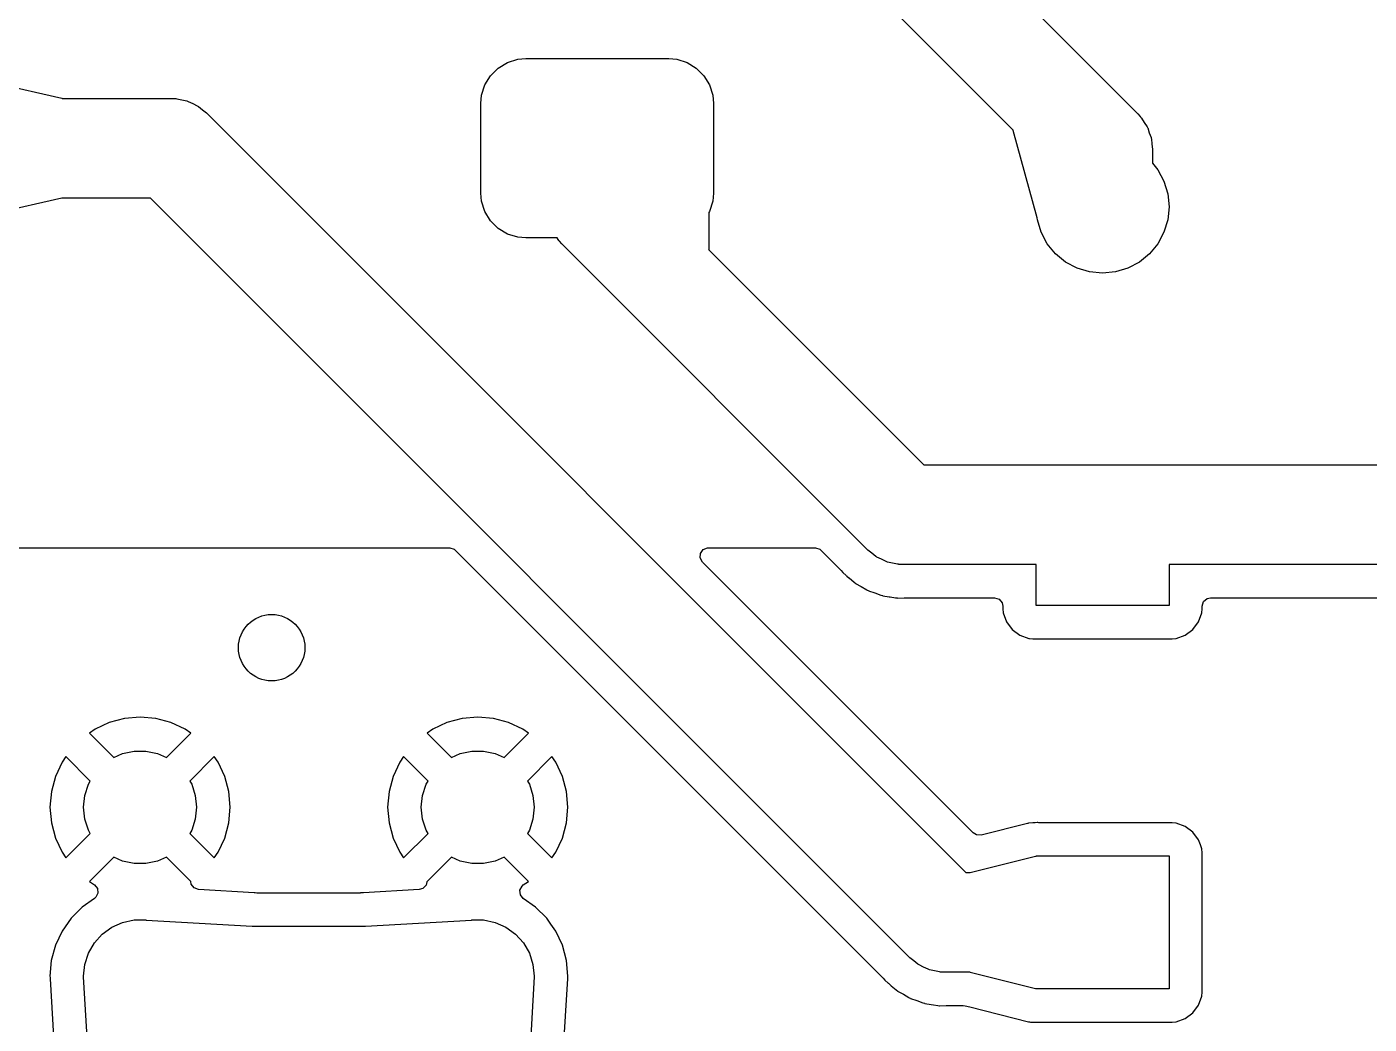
# Model space of a CAD drawing. Extents: x 0.1 to 11.5, y -4.3 to -1.1.
# Drawn here: x 8.871 to 9.666, y -3.766 to -3.176 of the extents above; entities that cross this region are included whole.
import ezdxf

# ---------------------------------------------------------------- set-up
doc = ezdxf.new("R2010")
doc.units = 0
doc.header["$MEASUREMENT"] = 0
doc.layers.add('BLACK', color=7, linetype='CONTINUOUS')

msp = doc.modelspace()

# ---------------------------------------------------------------- linework, layer by layer
at = {"layer": 'BLACK', "linetype": 'CONTINUOUS'}
for p, q in [((9.38176, -3.08016), (9.52875, -3.22715)), ((9.4549, -3.23682), (9.34001, -3.12193)), ((9.15533, -3.19673), (9.16145, -3.19483)), ((9.16145, -3.19483), (9.16624, -3.19439)), ((9.16624, -3.19439), (9.25089, -3.19439)), ((9.25089, -3.19439), (9.25568, -3.19483)), ((9.25568, -3.19483), (9.26179, -3.19673)), ((9.14532, -3.20458), (9.14985, -3.20005)), ((9.14985, -3.20005), (9.15533, -3.19673)), ((9.26179, -3.19673), (9.26727, -3.20005)), ((9.26727, -3.20005), (9.27181, -3.20458)), ((8.84902, -3.20825), (8.89147, -3.21793)), ((9.1401, -3.21617), (9.14201, -3.21006)), ((9.14201, -3.21006), (9.14532, -3.20458)), ((9.27181, -3.20458), (9.27512, -3.21006)), ((9.27512, -3.21006), (9.27703, -3.21617)), ((8.89147, -3.21793), (8.89159, -3.21801)), ((8.89159, -3.21801), (8.9562, -3.21801)), ((8.9562, -3.21801), (8.95834, -3.21814)), ((8.95834, -3.21814), (8.95877, -3.21812)), ((8.95877, -3.21812), (8.95903, -3.21818)), ((8.95903, -3.21818), (8.95963, -3.21821)), ((8.95963, -3.21821), (8.96255, -3.2189)), ((8.96255, -3.2189), (8.96549, -3.21951)), ((8.96549, -3.21951), (8.96588, -3.21969)), ((8.96588, -3.21969), (8.9663, -3.21979)), ((8.9663, -3.21979), (8.96898, -3.22114)), ((9.13967, -3.22096), (9.1401, -3.21617)), ((9.27703, -3.21617), (9.27746, -3.22096)), ((8.96898, -3.22114), (8.9717, -3.22241)), ((8.9717, -3.22241), (8.97204, -3.22268)), ((8.97204, -3.22268), (8.97243, -3.22287)), ((8.97243, -3.22287), (8.97473, -3.2248)), ((8.97473, -3.2248), (8.97708, -3.22666)), ((8.97708, -3.22666), (9.42689, -3.67647)), ((9.13967, -3.27411), (9.13967, -3.22096)), ((9.27746, -3.22096), (9.27746, -3.27411)), ((9.52875, -3.22715), (9.53018, -3.22876)), ((9.53018, -3.22876), (9.53049, -3.22905)), ((9.53049, -3.22905), (9.53064, -3.22927)), ((9.53064, -3.22927), (9.53104, -3.22972)), ((9.53104, -3.22972), (9.53261, -3.23227)), ((9.53261, -3.23227), (9.53426, -3.23478)), ((9.53426, -3.23478), (9.53441, -3.23519)), ((9.53441, -3.23519), (9.53464, -3.23555)), ((9.53464, -3.23555), (9.53558, -3.2384)), ((9.45488, -3.23699), (9.4549, -3.23682)), ((9.46915, -3.28872), (9.45488, -3.23699)), ((9.53558, -3.2384), (9.53661, -3.24122)), ((9.53661, -3.24122), (9.53666, -3.24165)), ((9.53666, -3.24165), (9.53679, -3.24206)), ((9.53679, -3.24206), (9.53705, -3.24505)), ((9.53705, -3.24505), (9.5374, -3.24803)), ((9.5374, -3.24803), (9.5374, -3.25641)), ((9.5374, -3.25641), (9.54061, -3.26032)), ((9.54061, -3.26032), (9.54425, -3.26713)), ((9.54425, -3.26713), (9.54649, -3.27451)), ((9.1401, -3.2789), (9.13967, -3.27411)), ((9.27746, -3.27411), (9.27703, -3.2789)), ((9.54649, -3.27451), (9.54724, -3.28219)), ((8.89147, -3.27715), (8.84902, -3.28683)), ((8.89162, -3.27707), (8.89147, -3.27715)), ((8.94397, -3.27707), (8.89162, -3.27707)), ((9.39378, -3.72688), (8.94397, -3.27707)), ((9.14201, -3.28502), (9.1401, -3.2789)), ((9.27703, -3.2789), (9.27512, -3.28502)), ((9.54724, -3.28219), (9.54649, -3.28987)), ((9.14532, -3.2905), (9.14201, -3.28502)), ((9.14985, -3.29503), (9.14532, -3.2905)), ((9.27472, -3.28568), (9.2746, -3.30746)), ((9.27512, -3.28502), (9.27472, -3.28568)), ((9.46926, -3.28987), (9.46915, -3.28872)), ((9.4715, -3.29726), (9.46926, -3.28987)), ((9.54649, -3.28987), (9.54425, -3.29726)), ((9.15533, -3.29835), (9.14985, -3.29503)), ((9.16145, -3.30025), (9.15533, -3.29835)), ((9.47514, -3.30406), (9.4715, -3.29726)), ((9.54425, -3.29726), (9.54061, -3.30406)), ((9.16624, -3.30069), (9.16145, -3.30025)), ((9.18479, -3.30069), (9.16624, -3.30069)), ((9.1854, -3.30168), (9.18479, -3.30069)), ((9.1858, -3.30213), (9.1854, -3.30168)), ((9.18594, -3.30235), (9.1858, -3.30213)), ((9.18626, -3.30264), (9.18594, -3.30235)), ((9.18768, -3.30425), (9.18626, -3.30264)), ((9.36888, -3.48545), (9.18768, -3.30425)), ((9.48004, -3.31003), (9.47514, -3.30406)), ((9.54061, -3.30406), (9.53571, -3.31003)), ((9.2746, -3.30746), (9.27455, -3.30759)), ((9.27455, -3.30759), (9.40199, -3.43504)), ((9.486, -3.31493), (9.48004, -3.31003)), ((9.49281, -3.31857), (9.486, -3.31493)), ((9.52975, -3.31493), (9.52294, -3.31857)), ((9.53571, -3.31003), (9.52975, -3.31493)), ((9.50019, -3.32081), (9.49281, -3.31857)), ((9.50787, -3.32156), (9.50019, -3.32081)), ((9.51555, -3.32081), (9.50787, -3.32156)), ((9.52294, -3.31857), (9.51555, -3.32081)), ((9.40199, -3.43504), (10.16493, -3.43504)), ((8.68349, -3.48425), (9.12127, -3.48425)), ((9.12127, -3.48425), (9.12391, -3.48503)), ((9.12391, -3.48503), (9.12472, -3.48568)), ((9.12472, -3.48568), (9.37779, -3.73876)), ((9.26955, -3.49017), (9.26975, -3.48743)), ((9.27087, -3.49259), (9.26955, -3.49017)), ((9.26975, -3.48743), (9.2714, -3.48523)), ((9.2714, -3.48523), (9.27398, -3.48426)), ((9.27398, -3.48426), (9.27432, -3.48425)), ((9.27432, -3.48425), (9.3378, -3.48425)), ((9.3378, -3.48425), (9.34044, -3.48503)), ((9.34044, -3.48503), (9.34125, -3.48568)), ((9.34125, -3.48568), (9.3529, -3.49733)), ((9.37124, -3.48731), (9.36888, -3.48545)), ((9.37354, -3.48924), (9.37124, -3.48731)), ((9.37392, -3.48943), (9.37354, -3.48924)), ((9.37426, -3.4897), (9.37392, -3.48943)), ((9.37698, -3.49097), (9.37426, -3.4897)), ((9.43127, -3.65298), (9.27087, -3.49259)), ((9.3529, -3.49733), (9.35308, -3.49753)), ((9.35308, -3.49753), (9.35404, -3.49873)), ((9.37966, -3.49231), (9.37698, -3.49097)), ((9.38008, -3.49241), (9.37966, -3.49231)), ((9.38048, -3.4926), (9.38008, -3.49241)), ((9.38341, -3.4932), (9.38048, -3.4926)), ((9.38634, -3.49389), (9.38341, -3.4932)), ((9.38694, -3.49393), (9.38634, -3.49389)), ((9.38719, -3.49398), (9.38694, -3.49393)), ((9.38762, -3.49397), (9.38719, -3.49398)), ((9.38976, -3.49409), (9.38762, -3.49397)), ((9.4685, -3.49409), (9.38976, -3.49409)), ((9.4685, -3.51841), (9.4685, -3.49409)), ((10.17717, -3.49409), (9.54724, -3.49409)), ((9.54724, -3.49409), (9.54724, -3.51841)), ((9.35404, -3.49873), (9.35606, -3.5005)), ((9.35606, -3.5005), (9.35618, -3.50061)), ((9.35618, -3.50061), (9.35651, -3.50094)), ((9.35651, -3.50094), (9.35651, -3.50094)), ((9.35651, -3.50094), (9.35651, -3.50094)), ((9.35651, -3.50094), (9.35765, -3.50189)), ((9.35765, -3.50189), (9.35779, -3.50201)), ((9.35779, -3.50201), (9.36071, -3.50456)), ((9.36071, -3.50456), (9.36086, -3.50465)), ((9.36086, -3.50465), (9.36148, -3.50509)), ((9.36148, -3.50509), (9.36161, -3.5052)), ((9.36161, -3.5052), (9.36499, -3.50711)), ((9.36499, -3.50711), (9.36832, -3.5091)), ((9.36832, -3.5091), (9.36848, -3.50916)), ((9.36848, -3.50916), (9.36917, -3.50949)), ((9.36917, -3.50949), (9.36932, -3.50957)), ((9.36932, -3.50957), (9.37298, -3.51085)), ((9.37298, -3.51085), (9.37661, -3.51222)), ((9.37661, -3.51222), (9.37661, -3.51222)), ((9.37661, -3.51222), (9.37661, -3.51222)), ((9.37661, -3.51222), (9.37678, -3.51225)), ((9.37678, -3.51225), (9.37752, -3.51244)), ((9.37752, -3.51244), (9.37769, -3.5125)), ((9.37769, -3.5125), (9.38152, -3.51311)), ((9.38152, -3.51311), (9.38214, -3.51322)), ((9.38214, -3.51322), (9.38533, -3.5138)), ((9.38533, -3.5138), (9.38533, -3.5138)), ((9.38533, -3.5138), (9.38551, -3.5138)), ((9.38551, -3.5138), (9.38627, -3.51386)), ((9.38627, -3.51386), (9.38634, -3.51387)), ((9.38634, -3.51387), (9.38644, -3.51389)), ((9.38644, -3.51389), (9.39032, -3.5138)), ((9.39032, -3.5138), (9.44392, -3.5138)), ((9.44392, -3.5138), (9.44656, -3.51457)), ((9.5698, -3.51424), (9.57183, -3.5138)), ((9.57183, -3.5138), (10.17426, -3.5138)), ((9.44656, -3.51457), (9.44836, -3.51665)), ((9.44836, -3.51665), (9.4488, -3.51868)), ((9.4488, -3.51868), (9.4488, -3.5203)), ((9.4488, -3.5203), (9.44905, -3.52264)), ((9.54724, -3.51841), (9.4685, -3.51841)), ((9.5667, -3.52264), (9.56695, -3.5203)), ((9.56695, -3.51868), (9.56772, -3.51604)), ((9.56695, -3.5203), (9.56695, -3.51868)), ((9.56772, -3.51604), (9.5698, -3.51424)), ((9.44905, -3.52264), (9.45103, -3.52795)), ((9.45103, -3.52795), (9.45103, -3.52795)), ((9.45103, -3.52795), (9.45443, -3.53249)), ((9.56132, -3.53249), (9.56472, -3.52795)), ((9.56472, -3.52795), (9.5667, -3.52264)), ((9.45443, -3.53249), (9.45443, -3.53249)), ((9.45443, -3.53249), (9.45896, -3.53588)), ((9.45896, -3.53588), (9.45896, -3.53588)), ((9.45896, -3.53588), (9.46427, -3.53786)), ((9.46427, -3.53786), (9.46427, -3.53786)), ((9.46427, -3.53786), (9.46455, -3.53789)), ((9.46455, -3.53789), (9.46662, -3.53812)), ((9.54913, -3.53812), (9.55148, -3.53786)), ((9.55148, -3.53786), (9.55678, -3.53588)), ((9.55678, -3.53588), (9.56132, -3.53249)), ((9.46662, -3.53812), (9.54913, -3.53812)), ((8.92853, -3.58525), (8.91955, -3.58766)), ((8.9378, -3.58444), (8.92853, -3.58525)), ((8.92853, -3.58525), (8.92853, -3.58525)), ((8.94706, -3.58525), (8.9378, -3.58444)), ((8.9378, -3.58444), (8.9378, -3.58444)), ((8.95604, -3.58766), (8.94706, -3.58525)), ((8.94706, -3.58525), (8.94706, -3.58525)), ((9.12853, -3.58525), (9.11955, -3.58766)), ((9.1378, -3.58444), (9.12853, -3.58525)), ((9.12853, -3.58525), (9.12853, -3.58525)), ((9.14706, -3.58525), (9.1378, -3.58444)), ((9.1378, -3.58444), (9.1378, -3.58444)), ((9.15604, -3.58766), (9.14706, -3.58525)), ((9.14706, -3.58525), (9.14706, -3.58525)), ((8.91112, -3.59159), (8.90782, -3.5939)), ((8.91955, -3.58766), (8.91112, -3.59159)), ((8.91955, -3.58766), (8.91955, -3.58766)), ((8.96447, -3.59159), (8.95604, -3.58766)), ((8.95604, -3.58766), (8.95604, -3.58766)), ((8.96777, -3.5939), (8.96447, -3.59159)), ((8.96447, -3.59159), (8.96447, -3.59159)), ((9.11112, -3.59159), (9.10782, -3.5939)), ((9.11955, -3.58766), (9.11112, -3.59159)), ((9.11955, -3.58766), (9.11955, -3.58766)), ((9.16447, -3.59159), (9.15604, -3.58766)), ((9.15604, -3.58766), (9.15604, -3.58766)), ((9.16777, -3.5939), (9.16447, -3.59159)), ((9.16447, -3.59159), (9.16447, -3.59159)), ((8.90782, -3.5939), (8.92222, -3.6083)), ((8.95337, -3.6083), (8.96777, -3.5939)), ((8.96777, -3.5939), (8.96777, -3.5939)), ((9.10782, -3.5939), (9.12222, -3.6083)), ((9.15337, -3.6083), (9.16777, -3.5939)), ((9.16777, -3.5939), (9.16777, -3.5939)), ((8.8939, -3.60782), (8.89159, -3.61112)), ((8.90834, -3.62226), (8.8939, -3.60782)), ((8.92222, -3.6083), (8.92745, -3.60597)), ((8.92745, -3.60597), (8.9343, -3.60451)), ((8.9343, -3.60451), (8.94129, -3.60451)), ((8.94129, -3.60451), (8.94814, -3.60597)), ((8.94814, -3.60597), (8.95337, -3.6083)), ((8.98169, -3.60782), (8.96725, -3.62226)), ((8.984, -3.61112), (8.98169, -3.60782)), ((8.98169, -3.60782), (8.98169, -3.60782)), ((9.0939, -3.60782), (9.09159, -3.61112)), ((9.10834, -3.62226), (9.0939, -3.60782)), ((9.0939, -3.60782), (9.0939, -3.60782)), ((9.12222, -3.6083), (9.12745, -3.60597)), ((9.12745, -3.60597), (9.1343, -3.60451)), ((9.1343, -3.60451), (9.14129, -3.60451)), ((9.14129, -3.60451), (9.14814, -3.60597)), ((9.14814, -3.60597), (9.15337, -3.6083)), ((9.18169, -3.60782), (9.16725, -3.62226)), ((9.184, -3.61112), (9.18169, -3.60782)), ((9.18169, -3.60782), (9.18169, -3.60782)), ((8.89159, -3.61112), (8.88766, -3.61955)), ((8.98793, -3.61955), (8.984, -3.61112)), ((8.984, -3.61112), (8.984, -3.61112)), ((9.09159, -3.61112), (9.08766, -3.61955)), ((9.18793, -3.61955), (9.184, -3.61112)), ((9.184, -3.61112), (9.184, -3.61112)), ((8.88766, -3.61955), (8.88525, -3.62853)), ((8.88766, -3.61955), (8.88766, -3.61955)), ((8.90506, -3.63084), (8.90722, -3.62418)), ((8.90722, -3.62418), (8.90834, -3.62226)), ((8.96725, -3.62226), (8.96837, -3.62418)), ((8.96837, -3.62418), (8.97053, -3.63084)), ((8.99034, -3.62853), (8.98793, -3.61955)), ((8.98793, -3.61955), (8.98793, -3.61955)), ((9.08766, -3.61955), (9.08525, -3.62853)), ((9.08766, -3.61955), (9.08766, -3.61955)), ((9.10506, -3.63084), (9.10722, -3.62418)), ((9.10722, -3.62418), (9.10834, -3.62226)), ((9.16725, -3.62226), (9.16837, -3.62418)), ((9.16837, -3.62418), (9.17053, -3.63084)), ((9.19034, -3.62853), (9.18793, -3.61955)), ((9.18793, -3.61955), (9.18793, -3.61955)), ((8.88525, -3.62853), (8.88444, -3.6378)), ((8.88525, -3.62853), (8.88525, -3.62853)), ((8.90433, -3.6378), (8.90506, -3.63084)), ((8.97053, -3.63084), (8.97126, -3.6378)), ((8.99115, -3.6378), (8.99034, -3.62853)), ((8.99034, -3.62853), (8.99034, -3.62853)), ((9.08525, -3.62853), (9.08444, -3.6378)), ((9.08525, -3.62853), (9.08525, -3.62853)), ((9.10433, -3.6378), (9.10506, -3.63084)), ((9.17053, -3.63084), (9.17126, -3.6378)), ((9.19115, -3.6378), (9.19034, -3.62853)), ((9.19034, -3.62853), (9.19034, -3.62853)), ((8.88444, -3.6378), (8.88444, -3.6378)), ((8.88444, -3.6378), (8.88525, -3.64706)), ((8.90506, -3.64475), (8.90433, -3.6378)), ((8.97126, -3.6378), (8.97053, -3.64475)), ((8.99034, -3.64706), (8.99115, -3.6378)), ((8.99115, -3.6378), (8.99115, -3.6378)), ((9.08444, -3.6378), (9.08444, -3.6378)), ((9.08444, -3.6378), (9.08525, -3.64706)), ((9.10506, -3.64475), (9.10433, -3.6378)), ((9.17126, -3.6378), (9.17053, -3.64475)), ((9.19034, -3.64706), (9.19115, -3.6378)), ((9.19115, -3.6378), (9.19115, -3.6378)), ((8.88525, -3.64706), (8.88525, -3.64706)), ((8.88525, -3.64706), (8.88766, -3.65604)), ((8.90722, -3.65141), (8.90506, -3.64475)), ((8.97053, -3.64475), (8.96837, -3.65141)), ((8.98793, -3.65604), (8.99034, -3.64706)), ((8.99034, -3.64706), (8.99034, -3.64706)), ((9.08525, -3.64706), (9.08525, -3.64706)), ((9.08525, -3.64706), (9.08766, -3.65604)), ((9.10722, -3.65141), (9.10506, -3.64475)), ((9.17053, -3.64475), (9.16837, -3.65141)), ((9.18793, -3.65604), (9.19034, -3.64706)), ((9.19034, -3.64706), (9.19034, -3.64706)), ((9.46342, -3.64738), (9.4359, -3.65426)), ((9.46353, -3.64736), (9.46342, -3.64738)), ((9.46397, -3.64724), (9.46353, -3.64736)), ((9.46398, -3.64724), (9.46397, -3.64724)), ((9.46427, -3.64717), (9.46398, -3.64724)), ((9.46662, -3.64692), (9.46427, -3.64717)), ((9.46779, -3.64692), (9.46662, -3.64692)), ((9.46662, -3.64692), (9.46662, -3.64692)), ((9.46804, -3.64691), (9.46779, -3.64692)), ((9.46906, -3.6468), (9.46804, -3.64691)), ((9.46953, -3.64685), (9.46906, -3.6468)), ((9.46906, -3.6468), (9.46906, -3.6468)), ((9.46906, -3.6468), (9.46906, -3.6468)), ((9.47019, -3.64691), (9.46953, -3.64685)), ((9.47042, -3.64692), (9.47019, -3.64691)), ((9.54913, -3.64692), (9.47042, -3.64692)), ((9.55148, -3.64717), (9.54913, -3.64692)), ((9.54913, -3.64692), (9.54913, -3.64692)), ((9.54913, -3.64692), (9.54913, -3.64692)), ((9.54913, -3.64692), (9.54913, -3.64692)), ((9.55678, -3.64915), (9.55148, -3.64717)), ((9.55148, -3.64717), (9.55148, -3.64717)), ((9.56132, -3.65255), (9.55678, -3.64915)), ((9.55678, -3.64915), (9.55678, -3.64915)), ((8.88766, -3.65604), (8.88766, -3.65604)), ((8.88766, -3.65604), (8.89159, -3.66447)), ((8.8939, -3.66777), (8.90834, -3.65333)), ((8.90834, -3.65333), (8.90722, -3.65141)), ((8.96837, -3.65141), (8.96725, -3.65333)), ((8.96725, -3.65333), (8.98169, -3.66777)), ((8.984, -3.66447), (8.98793, -3.65604)), ((8.98793, -3.65604), (8.98793, -3.65604)), ((9.08766, -3.65604), (9.08766, -3.65604)), ((9.08766, -3.65604), (9.09159, -3.66447)), ((9.0939, -3.66777), (9.10834, -3.65333)), ((9.10834, -3.65333), (9.10722, -3.65141)), ((9.16837, -3.65141), (9.16725, -3.65333)), ((9.16725, -3.65333), (9.18169, -3.66777)), ((9.184, -3.66447), (9.18793, -3.65604)), ((9.18793, -3.65604), (9.18793, -3.65604)), ((9.43315, -3.65415), (9.43127, -3.65298)), ((9.4359, -3.65426), (9.43315, -3.65415)), ((9.56472, -3.65709), (9.56132, -3.65255)), ((9.56132, -3.65255), (9.56132, -3.65255)), ((9.56579, -3.65998), (9.56472, -3.65709)), ((9.56472, -3.65709), (9.56472, -3.65709)), ((8.89159, -3.66447), (8.89159, -3.66447)), ((8.89159, -3.66447), (8.8939, -3.66777)), ((8.98169, -3.66777), (8.984, -3.66447)), ((8.984, -3.66447), (8.984, -3.66447)), ((9.09159, -3.66447), (9.09159, -3.66447)), ((9.09159, -3.66447), (9.0939, -3.66777)), ((9.18169, -3.66777), (9.184, -3.66447)), ((9.184, -3.66447), (9.184, -3.66447)), ((9.5667, -3.6624), (9.56579, -3.65998)), ((9.56695, -3.66474), (9.5667, -3.6624)), ((9.56695, -3.74725), (9.56695, -3.66474)), ((8.8939, -3.66777), (8.8939, -3.66777)), ((8.92222, -3.66729), (8.90782, -3.68169)), ((8.92745, -3.66962), (8.92222, -3.66729)), ((8.9343, -3.67108), (8.92745, -3.66962)), ((8.94129, -3.67108), (8.9343, -3.67108)), ((8.94814, -3.66962), (8.94129, -3.67108)), ((8.95337, -3.66729), (8.94814, -3.66962)), ((8.96792, -3.68184), (8.95337, -3.66729)), ((8.98169, -3.66777), (8.98169, -3.66777)), ((9.0939, -3.66777), (9.0939, -3.66777)), ((9.12222, -3.66729), (9.10762, -3.68189)), ((9.12745, -3.66962), (9.12222, -3.66729)), ((9.1343, -3.67108), (9.12745, -3.66962)), ((9.14129, -3.67108), (9.1343, -3.67108)), ((9.14814, -3.66962), (9.14129, -3.67108)), ((9.15337, -3.66729), (9.14814, -3.66962)), ((9.16777, -3.68169), (9.15337, -3.66729)), ((9.18169, -3.66777), (9.18169, -3.66777)), ((9.42948, -3.67638), (9.46825, -3.66669)), ((9.46825, -3.66669), (9.4685, -3.66673)), ((9.4685, -3.66673), (9.4685, -3.66663)), ((9.4685, -3.66663), (9.54724, -3.66663)), ((9.54724, -3.66663), (9.54724, -3.74537)), ((9.42689, -3.67647), (9.42933, -3.67647)), ((9.42933, -3.67647), (9.42948, -3.67638)), ((8.90782, -3.68169), (8.91081, -3.68378)), ((8.91081, -3.68378), (8.91253, -3.68593)), ((8.91281, -3.68867), (8.91157, -3.69112)), ((8.91253, -3.68593), (8.91281, -3.68867)), ((8.96813, -3.68332), (8.96792, -3.68184)), ((8.96981, -3.6855), (8.96813, -3.68332)), ((8.9724, -3.68643), (8.96981, -3.6855)), ((9.00546, -3.68837), (8.9724, -3.68643)), ((9.0059, -3.68846), (9.00546, -3.68837)), ((9.00687, -3.68856), (9.0059, -3.68846)), ((9.06809, -3.68856), (9.00687, -3.68856)), ((9.06833, -3.68855), (9.06809, -3.68856)), ((9.07013, -3.68837), (9.06833, -3.68855)), ((9.10319, -3.68643), (9.07013, -3.68837)), ((9.10531, -3.6858), (9.10319, -3.68643)), ((9.10723, -3.68383), (9.10531, -3.6858)), ((9.10762, -3.68189), (9.10723, -3.68383)), ((9.16278, -3.6869), (9.16402, -3.68444)), ((9.16306, -3.68963), (9.16278, -3.6869)), ((9.16402, -3.68444), (9.16478, -3.68378)), ((9.16478, -3.68378), (9.16777, -3.68169)), ((8.90349, -3.69691), (8.89691, -3.70349)), ((8.91081, -3.69178), (8.90349, -3.69691)), ((8.91157, -3.69112), (8.91081, -3.69178)), ((9.16478, -3.69178), (9.16306, -3.68963)), ((9.1721, -3.69691), (9.16478, -3.69178)), ((9.17868, -3.70349), (9.1721, -3.69691)), ((9.1721, -3.69691), (9.1721, -3.69691)), ((8.89691, -3.70349), (8.89157, -3.71111)), ((8.92745, -3.70597), (8.9343, -3.70451)), ((8.9343, -3.70451), (8.93792, -3.70451)), ((8.93792, -3.70451), (8.93793, -3.70449)), ((8.93793, -3.70449), (8.93826, -3.70436)), ((8.93826, -3.70436), (8.93828, -3.70436)), ((8.93828, -3.70436), (8.94091, -3.70451)), ((8.94091, -3.70451), (8.94129, -3.70451)), ((8.94129, -3.70451), (8.94144, -3.70455)), ((8.94144, -3.70455), (9.00429, -3.70824)), ((9.0713, -3.70824), (9.13415, -3.70455)), ((9.13415, -3.70455), (9.1343, -3.70451)), ((9.1343, -3.70451), (9.13468, -3.70451)), ((9.13468, -3.70451), (9.13731, -3.70436)), ((9.13731, -3.70436), (9.13764, -3.70447)), ((9.13764, -3.70447), (9.13766, -3.70451)), ((9.13766, -3.70451), (9.14129, -3.70451)), ((9.14129, -3.70451), (9.14814, -3.70597)), ((9.18108, -3.70692), (9.17868, -3.70349)), ((8.89157, -3.71111), (8.88764, -3.71954)), ((8.89157, -3.71111), (8.89157, -3.71111)), ((8.9154, -3.71293), (8.92106, -3.70881)), ((8.92106, -3.70881), (8.92745, -3.70597)), ((9.00429, -3.70824), (9.00434, -3.70827)), ((9.00434, -3.70827), (9.07124, -3.70827)), ((9.07124, -3.70827), (9.0713, -3.70824)), ((9.14814, -3.70597), (9.15453, -3.70881)), ((9.15453, -3.70881), (9.16019, -3.71293)), ((9.18402, -3.71111), (9.18108, -3.70692)), ((9.18795, -3.71954), (9.18402, -3.71111)), ((8.88764, -3.71954), (8.88523, -3.72853)), ((8.88764, -3.71954), (8.88764, -3.71954)), ((8.90722, -3.72418), (8.91072, -3.71813)), ((8.91072, -3.71813), (8.9154, -3.71293)), ((9.16019, -3.71293), (9.16487, -3.71813)), ((9.16487, -3.71813), (9.16837, -3.72418)), ((9.19036, -3.72853), (9.18795, -3.71954)), ((8.88523, -3.72853), (8.88442, -3.7378)), ((8.88523, -3.72853), (8.88523, -3.72853)), ((8.90506, -3.73084), (8.90722, -3.72418)), ((9.16837, -3.72418), (9.17053, -3.73084)), ((9.19117, -3.7378), (9.19036, -3.72853)), ((9.39613, -3.72874), (9.39378, -3.72688)), ((9.39843, -3.73067), (9.39613, -3.72874)), ((8.90433, -3.7378), (8.90506, -3.73084)), ((9.17053, -3.73084), (9.17126, -3.7378)), ((9.39882, -3.73086), (9.39843, -3.73067)), ((9.39916, -3.73113), (9.39882, -3.73086)), ((9.40188, -3.7324), (9.39916, -3.73113)), ((9.40456, -3.73374), (9.40188, -3.7324)), ((9.40498, -3.73384), (9.40456, -3.73374)), ((9.40537, -3.73403), (9.40498, -3.73384)), ((9.40831, -3.73463), (9.40537, -3.73403)), ((9.41123, -3.73532), (9.40831, -3.73463)), ((9.41183, -3.73536), (9.41123, -3.73532)), ((9.41208, -3.73541), (9.41183, -3.73536)), ((9.41251, -3.7354), (9.41208, -3.73541)), ((9.41466, -3.73552), (9.41251, -3.7354)), ((9.42937, -3.73552), (9.41466, -3.73552)), ((9.42948, -3.73561), (9.42937, -3.73552)), ((9.46825, -3.7453), (9.42948, -3.73561)), ((8.88442, -3.7378), (8.88442, -3.7378)), ((8.88442, -3.7378), (8.88449, -3.73859)), ((8.88449, -3.73859), (8.88449, -3.73928)), ((8.88449, -3.73928), (8.88449, -3.73928)), ((8.88449, -3.73928), (8.88449, -3.73931)), ((8.88449, -3.73931), (8.88449, -3.73943)), ((8.88449, -3.73943), (8.88449, -3.73945)), ((8.88449, -3.73945), (8.88729, -3.78706)), ((8.90438, -3.73823), (8.90433, -3.7378)), ((8.90436, -3.73828), (8.90438, -3.73823)), ((8.90727, -3.7878), (8.90436, -3.73828)), ((9.17123, -3.73828), (9.16832, -3.7878)), ((9.17126, -3.7378), (9.17122, -3.73822)), ((9.17122, -3.73822), (9.17123, -3.73826)), ((9.17123, -3.73826), (9.17123, -3.73828)), ((9.18831, -3.78681), (9.19112, -3.73916)), ((9.19112, -3.7383), (9.19117, -3.7378)), ((9.19112, -3.73861), (9.19112, -3.7383)), ((9.19112, -3.73885), (9.19112, -3.73861)), ((9.19112, -3.73901), (9.19112, -3.73885)), ((9.19112, -3.73885), (9.19112, -3.73885)), ((9.19112, -3.73885), (9.19112, -3.73885)), ((9.19112, -3.73916), (9.19112, -3.73901)), ((9.37779, -3.73876), (9.37798, -3.73896)), ((9.37798, -3.73896), (9.37893, -3.74016)), ((9.37893, -3.74016), (9.38096, -3.74193)), ((9.38096, -3.74193), (9.38108, -3.74204)), ((9.38108, -3.74204), (9.38141, -3.74237)), ((9.38141, -3.74237), (9.38268, -3.74344)), ((9.38268, -3.74344), (9.3856, -3.74599)), ((9.3856, -3.74599), (9.38575, -3.74608)), ((9.38575, -3.74608), (9.38638, -3.74652)), ((9.38638, -3.74652), (9.38651, -3.74663)), ((9.38651, -3.74663), (9.38651, -3.74663)), ((9.38651, -3.74663), (9.38988, -3.74854)), ((9.38988, -3.74854), (9.39321, -3.75053)), ((9.39321, -3.75053), (9.39337, -3.75059)), ((9.39337, -3.75059), (9.39407, -3.75092)), ((9.39407, -3.75092), (9.39422, -3.751)), ((9.39422, -3.751), (9.39422, -3.751)), ((9.39422, -3.751), (9.39422, -3.751)), ((9.39422, -3.751), (9.39788, -3.75228)), ((9.39788, -3.75228), (9.40151, -3.75365)), ((9.46836, -3.74532), (9.46825, -3.7453)), ((9.4685, -3.74526), (9.46836, -3.74532)), ((9.4685, -3.74537), (9.4685, -3.74526)), ((9.54724, -3.74537), (9.4685, -3.74537)), ((9.56472, -3.75491), (9.5667, -3.7496)), ((9.5667, -3.7496), (9.56695, -3.74725)), ((9.40151, -3.75365), (9.40168, -3.75368)), ((9.40168, -3.75368), (9.40242, -3.75387)), ((9.40242, -3.75387), (9.40258, -3.75393)), ((9.40258, -3.75393), (9.40641, -3.75454)), ((9.40641, -3.75454), (9.40768, -3.75477)), ((9.40768, -3.75477), (9.41023, -3.75523)), ((9.41023, -3.75523), (9.41023, -3.75523)), ((9.41023, -3.75523), (9.4104, -3.75523)), ((9.4104, -3.75523), (9.41116, -3.75529)), ((9.41116, -3.75529), (9.41133, -3.75532)), ((9.41133, -3.75532), (9.41521, -3.75523)), ((9.41521, -3.75523), (9.4253, -3.75523)), ((9.4253, -3.75523), (9.42648, -3.75537)), ((9.42648, -3.75537), (9.42918, -3.75605)), ((9.42918, -3.75605), (9.46401, -3.76476)), ((9.55678, -3.76284), (9.56132, -3.75944)), ((9.56132, -3.75944), (9.56472, -3.75491)), ((9.46401, -3.76476), (9.46401, -3.76476)), ((9.46401, -3.76476), (9.46402, -3.76476)), ((9.46402, -3.76476), (9.46402, -3.76476)), ((9.46402, -3.76476), (9.46403, -3.76476)), ((9.46403, -3.76476), (9.46427, -3.76482)), ((9.46427, -3.76482), (9.46427, -3.76482)), ((9.46427, -3.76482), (9.46434, -3.76483)), ((9.46434, -3.76483), (9.46453, -3.76485)), ((9.46453, -3.76485), (9.46521, -3.76498)), ((9.46521, -3.76498), (9.46593, -3.76507)), ((9.46593, -3.76507), (9.47048, -3.76511)), ((9.47048, -3.76511), (9.47062, -3.76509)), ((9.47048, -3.76511), (9.47048, -3.76511)), ((9.47048, -3.76511), (9.47048, -3.76511)), ((9.47062, -3.76509), (9.47091, -3.76507)), ((9.47091, -3.76507), (9.54913, -3.76507)), ((9.54913, -3.76507), (9.55148, -3.76482)), ((9.54913, -3.76507), (9.54913, -3.76507)), ((9.55148, -3.76482), (9.55678, -3.76284))]:
    msp.add_line(p, q, dxfattribs=at)
at = {"layer": 'BLACK'}
msp.add_circle((9.01575, -3.54331), 0.01969, dxfattribs=at)

doc.saveas('drawing.dxf')
